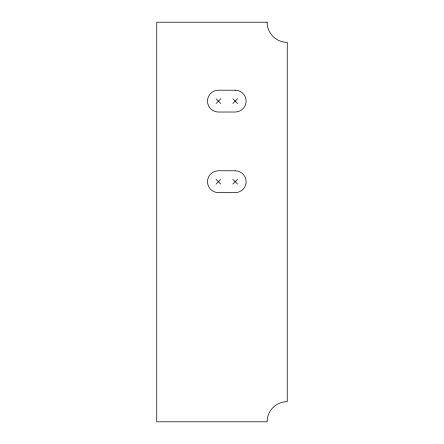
<?xml version="1.0" encoding="UTF-8"?>
<svg xmlns="http://www.w3.org/2000/svg" width="444" height="444" viewBox="0 0 444 444"><rect width="100%" height="100%" fill="white"/><g stroke="black" fill="none" stroke-linecap="round" stroke-linejoin="round"><path stroke-width="0.67" d="M216.034 103.485L220.779 98.74M232.823 103.485L237.573 98.74M216.034 184.077L220.779 179.332M232.823 184.077L237.573 179.332M232.823 98.74L237.573 103.485M216.034 98.74L220.779 103.485M232.823 179.332L237.573 184.077M216.034 179.332L220.779 184.077M267.099 22.2L156.754 22.2L156.754 421.8L267.099 421.8A20.146 20.146 0 0 1 287.246 401.654L287.246 42.346A20.146 20.146 0 0 1 267.099 22.2M235.198 90.199L218.409 90.199A10.911 10.911 0 0 0 207.492 101.11A10.911 10.911 0 0 0 218.409 112.027L235.198 112.027A10.911 10.911 0 0 0 246.109 101.11A10.911 10.911 0 0 0 235.198 90.199M235.198 170.79L218.409 170.79A10.911 10.911 0 0 0 207.492 181.701A10.911 10.911 0 0 0 218.409 192.618L235.198 192.618A10.911 10.911 0 0 0 246.109 181.701A10.911 10.911 0 0 0 235.198 170.79"/></g></svg>
